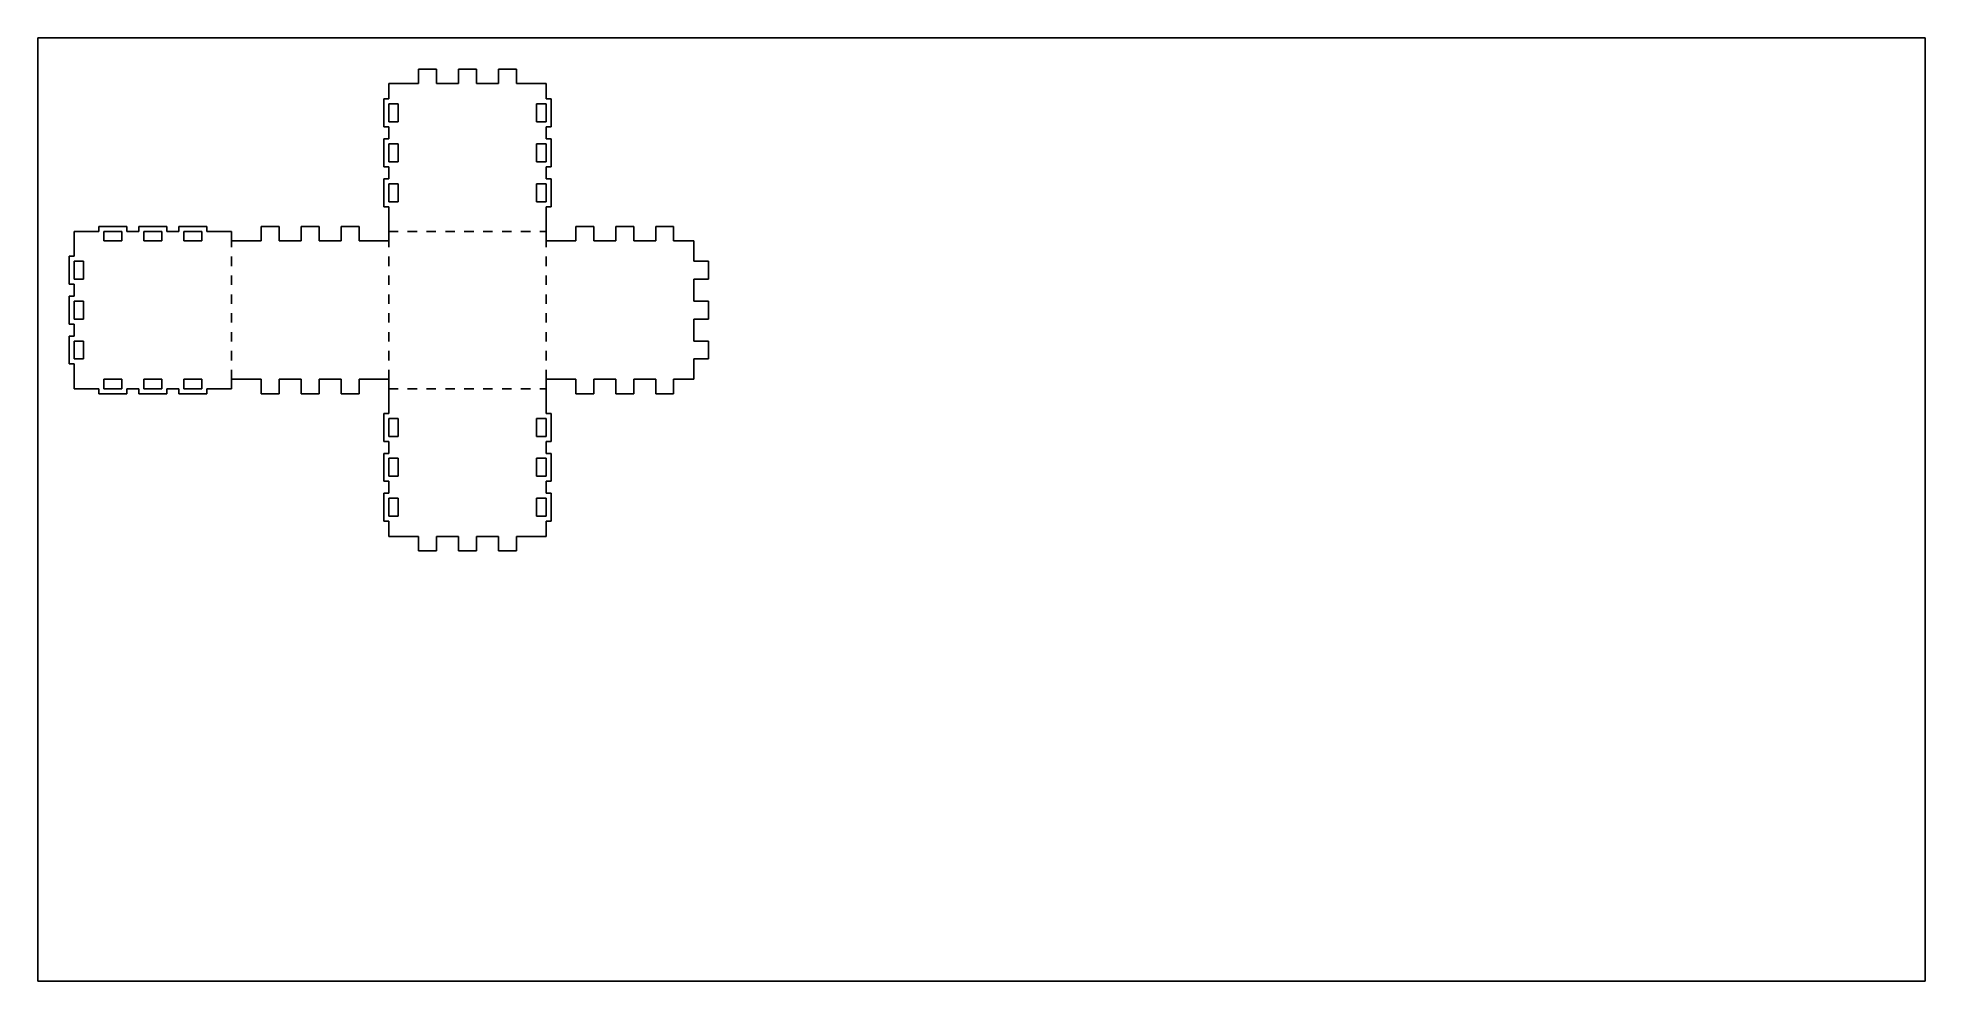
# Model space of a CAD drawing. Header units: metres. Extents: x 0 to 600, y 0 to 300.
import ezdxf

# ---------------------------------------------------------------- set-up
doc = ezdxf.new("R2010")
doc.units = ezdxf.units.M

msp = doc.modelspace()

# ---------------------------------------------------------------- linework, layer by layer
at = {"layer": '1'}
for p, q in [((121.03, 285.4125), (121.03, 290)), ((121.03, 290), (126.745, 290)), ((126.745, 290), (126.745, 285.4125)), ((133.73, 285.4125), (133.73, 290)), ((133.73, 290), (139.445, 290)), ((139.445, 290), (139.445, 285.4125)), ((146.43, 285.4125), (146.43, 290)), ((146.43, 290), (152.145, 290)), ((152.145, 290), (152.145, 285.4125)), ((111.5875, 280.5575), (111.5875, 285.4125)), ((111.5875, 285.4125), (121.03, 285.4125)), ((126.745, 285.4125), (133.73, 285.4125)), ((139.445, 285.4125), (146.43, 285.4125)), ((152.145, 285.4125), (161.5875, 285.4125)), ((161.5875, 285.4125), (161.5875, 280.5575)), ((110, 271.6675), (110, 280.5575)), ((110, 280.5575), (111.5875, 280.5575)), ((111.5875, 273.255), (111.5875, 278.97)), ((111.5875, 278.97), (114.5875, 278.97)), ((114.5875, 278.97), (114.5875, 273.255)), ((158.5875, 273.255), (158.5875, 278.97)), ((158.5875, 278.97), (161.5875, 278.97)), ((161.5875, 280.5575), (163.175, 280.5575)), ((161.5875, 278.97), (161.5875, 273.255)), ((163.175, 280.5575), (163.175, 271.6675)), ((111.5875, 271.6675), (110, 271.6675)), ((114.5875, 273.255), (111.5875, 273.255)), ((111.5875, 267.8575), (111.5875, 271.6675)), ((161.5875, 273.255), (158.5875, 273.255)), ((163.175, 271.6675), (161.5875, 271.6675)), ((161.5875, 271.6675), (161.5875, 267.8575)), ((110, 258.9675), (110, 267.8575)), ((110, 267.8575), (111.5875, 267.8575)), ((111.5875, 260.555), (111.5875, 266.27)), ((111.5875, 266.27), (114.5875, 266.27)), ((114.5875, 266.27), (114.5875, 260.555)), ((158.5875, 260.555), (158.5875, 266.27)), ((158.5875, 266.27), (161.5875, 266.27)), ((161.5875, 267.8575), (163.175, 267.8575)), ((161.5875, 266.27), (161.5875, 260.555)), ((163.175, 267.8575), (163.175, 258.9675)), ((111.5875, 258.9675), (110, 258.9675)), ((114.5875, 260.555), (111.5875, 260.555)), ((111.5875, 255.1575), (111.5875, 258.9675)), ((161.5875, 260.555), (158.5875, 260.555)), ((163.175, 258.9675), (161.5875, 258.9675)), ((161.5875, 258.9675), (161.5875, 255.1575)), ((110, 246.2675), (110, 255.1575)), ((110, 255.1575), (111.5875, 255.1575)), ((111.5875, 247.855), (111.5875, 253.57)), ((111.5875, 253.57), (114.5875, 253.57)), ((114.5875, 253.57), (114.5875, 247.855)), ((158.5875, 247.855), (158.5875, 253.57)), ((158.5875, 253.57), (161.5875, 253.57)), ((161.5875, 255.1575), (163.175, 255.1575)), ((161.5875, 253.57), (161.5875, 247.855)), ((163.175, 255.1575), (163.175, 246.2675)), ((111.5875, 246.2675), (110, 246.2675)), ((114.5875, 247.855), (111.5875, 247.855)), ((111.5875, 235.4125), (111.5875, 246.2675)), ((161.5875, 247.855), (158.5875, 247.855)), ((163.175, 246.2675), (161.5875, 246.2675)), ((161.5875, 246.2675), (161.5875, 235.4125)), ((19.4425, 238.4125), (19.4425, 240)), ((19.4425, 240), (28.3325, 240)), ((28.3325, 240), (28.3325, 238.4125)), ((32.1425, 238.4125), (32.1425, 240)), ((32.1425, 240), (41.0325, 240)), ((41.0325, 240), (41.0325, 238.4125)), ((44.8425, 238.4125), (44.8425, 240)), ((44.8425, 240), (53.7325, 240)), ((53.7325, 240), (53.7325, 238.4125)), ((71.03, 235.4125), (71.03, 240)), ((71.03, 240), (76.745, 240)), ((76.745, 240), (76.745, 235.4125)), ((83.73, 235.4125), (83.73, 240)), ((83.73, 240), (89.445, 240)), ((89.445, 240), (89.445, 235.4125)), ((96.43, 235.4125), (96.43, 240)), ((96.43, 240), (102.145, 240)), ((102.145, 240), (102.145, 235.4125)), ((171.03, 235.4125), (171.03, 240)), ((171.03, 240), (176.745, 240)), ((176.745, 240), (176.745, 235.4125)), ((183.73, 235.4125), (183.73, 240)), ((183.73, 240), (189.445, 240)), ((189.445, 240), (189.445, 235.4125)), ((196.43, 235.4125), (196.43, 240)), ((196.43, 240), (202.145, 240)), ((202.145, 240), (202.145, 235.4125)), ((11.5875, 230.5575), (11.5875, 238.4125)), ((11.5875, 238.4125), (19.4425, 238.4125)), ((21.03, 238.4125), (26.745, 238.4125)), ((21.03, 235.4125), (21.03, 238.4125)), ((26.745, 235.4125), (21.03, 235.4125)), ((26.745, 238.4125), (26.745, 235.4125)), ((28.3325, 238.4125), (32.1425, 238.4125)), ((33.73, 238.4125), (39.445, 238.4125)), ((33.73, 235.4125), (33.73, 238.4125)), ((39.445, 235.4125), (33.73, 235.4125)), ((39.445, 238.4125), (39.445, 235.4125)), ((41.0325, 238.4125), (44.8425, 238.4125)), ((46.43, 238.4125), (52.145, 238.4125)), ((46.43, 235.4125), (46.43, 238.4125)), ((52.145, 235.4125), (46.43, 235.4125)), ((52.145, 238.4125), (52.145, 235.4125)), ((53.7325, 238.4125), (61.5875, 238.4125)), ((61.5875, 238.4125), (61.5875, 235.4125)), ((61.5875, 235.4125), (71.03, 235.4125)), ((76.745, 235.4125), (83.73, 235.4125)), ((89.445, 235.4125), (96.43, 235.4125)), ((102.145, 235.4125), (111.5875, 235.4125)), ((161.5875, 235.4125), (171.03, 235.4125)), ((176.745, 235.4125), (183.73, 235.4125)), ((189.445, 235.4125), (196.43, 235.4125)), ((202.145, 235.4125), (208.5875, 235.4125)), ((208.5875, 235.4125), (208.5875, 228.97)), ((10, 221.6675), (10, 230.5575)), ((10, 230.5575), (11.5875, 230.5575)), ((11.5875, 223.255), (11.5875, 228.97)), ((11.5875, 228.97), (14.5875, 228.97)), ((14.5875, 228.97), (14.5875, 223.255)), ((208.5875, 228.97), (213.175, 228.97)), ((213.175, 228.97), (213.175, 223.255)), ((14.5875, 223.255), (11.5875, 223.255)), ((213.175, 223.255), (208.5875, 223.255)), ((208.5875, 223.255), (208.5875, 216.27)), ((11.5875, 221.6675), (10, 221.6675)), ((10, 208.9675), (10, 217.8575)), ((10, 217.8575), (11.5875, 217.8575)), ((11.5875, 217.8575), (11.5875, 221.6675)), ((11.5875, 210.555), (11.5875, 216.27)), ((11.5875, 216.27), (14.5875, 216.27)), ((14.5875, 216.27), (14.5875, 210.555)), ((208.5875, 216.27), (213.175, 216.27)), ((213.175, 216.27), (213.175, 210.555)), ((14.5875, 210.555), (11.5875, 210.555)), ((213.175, 210.555), (208.5875, 210.555)), ((208.5875, 210.555), (208.5875, 203.57)), ((11.5875, 208.9675), (10, 208.9675)), ((10, 196.2675), (10, 205.1575)), ((10, 205.1575), (11.5875, 205.1575)), ((11.5875, 205.1575), (11.5875, 208.9675)), ((11.5875, 197.855), (11.5875, 203.57)), ((11.5875, 203.57), (14.5875, 203.57)), ((14.5875, 203.57), (14.5875, 197.855)), ((208.5875, 203.57), (213.175, 203.57)), ((213.175, 203.57), (213.175, 197.855)), ((11.5875, 196.2675), (10, 196.2675)), ((14.5875, 197.855), (11.5875, 197.855)), ((11.5875, 188.4125), (11.5875, 196.2675)), ((213.175, 197.855), (208.5875, 197.855)), ((208.5875, 197.855), (208.5875, 191.4125)), ((19.4425, 188.4125), (11.5875, 188.4125)), ((19.4425, 186.825), (19.4425, 188.4125)), ((28.3325, 186.825), (19.4425, 186.825)), ((21.03, 188.4125), (21.03, 191.4125)), ((21.03, 191.4125), (26.745, 191.4125)), ((26.745, 188.4125), (21.03, 188.4125)), ((26.745, 191.4125), (26.745, 188.4125)), ((32.1425, 188.4125), (28.3325, 188.4125)), ((28.3325, 188.4125), (28.3325, 186.825)), ((32.1425, 186.825), (32.1425, 188.4125)), ((41.0325, 186.825), (32.1425, 186.825)), ((33.73, 188.4125), (33.73, 191.4125)), ((33.73, 191.4125), (39.445, 191.4125)), ((39.445, 188.4125), (33.73, 188.4125)), ((39.445, 191.4125), (39.445, 188.4125)), ((44.8425, 188.4125), (41.0325, 188.4125)), ((41.0325, 188.4125), (41.0325, 186.825)), ((44.8425, 186.825), (44.8425, 188.4125)), ((53.7325, 186.825), (44.8425, 186.825)), ((46.43, 188.4125), (46.43, 191.4125)), ((46.43, 191.4125), (52.145, 191.4125)), ((52.145, 188.4125), (46.43, 188.4125)), ((52.145, 191.4125), (52.145, 188.4125)), ((61.5875, 188.4125), (53.7325, 188.4125)), ((53.7325, 188.4125), (53.7325, 186.825)), ((71.03, 191.4125), (61.5875, 191.4125)), ((61.5875, 191.4125), (61.5875, 188.4125)), ((71.03, 186.825), (71.03, 191.4125)), ((76.745, 186.825), (71.03, 186.825)), ((83.73, 191.4125), (76.745, 191.4125)), ((76.745, 191.4125), (76.745, 186.825)), ((83.73, 186.825), (83.73, 191.4125)), ((89.445, 186.825), (83.73, 186.825)), ((96.43, 191.4125), (89.445, 191.4125)), ((89.445, 191.4125), (89.445, 186.825)), ((96.43, 186.825), (96.43, 191.4125)), ((102.145, 186.825), (96.43, 186.825)), ((111.5875, 191.4125), (102.145, 191.4125)), ((102.145, 191.4125), (102.145, 186.825)), ((111.5875, 180.5575), (111.5875, 191.4125)), ((171.03, 191.4125), (161.5875, 191.4125)), ((161.5875, 191.4125), (161.5875, 180.5575)), ((171.03, 186.825), (171.03, 191.4125)), ((176.745, 186.825), (171.03, 186.825)), ((183.73, 191.4125), (176.745, 191.4125)), ((176.745, 191.4125), (176.745, 186.825)), ((183.73, 186.825), (183.73, 191.4125)), ((189.445, 186.825), (183.73, 186.825)), ((196.43, 191.4125), (189.445, 191.4125)), ((189.445, 191.4125), (189.445, 186.825)), ((196.43, 186.825), (196.43, 191.4125)), ((202.145, 186.825), (196.43, 186.825)), ((208.5875, 191.4125), (202.145, 191.4125)), ((202.145, 191.4125), (202.145, 186.825)), ((110, 171.6675), (110, 180.5575)), ((110, 180.5575), (111.5875, 180.5575)), ((161.5875, 180.5575), (163.175, 180.5575)), ((163.175, 180.5575), (163.175, 171.6675)), ((111.5875, 173.255), (111.5875, 178.97)), ((111.5875, 178.97), (114.5875, 178.97)), ((114.5875, 178.97), (114.5875, 173.255)), ((158.5875, 173.255), (158.5875, 178.97)), ((158.5875, 178.97), (161.5875, 178.97)), ((161.5875, 178.97), (161.5875, 173.255)), ((111.5875, 171.6675), (110, 171.6675)), ((114.5875, 173.255), (111.5875, 173.255)), ((111.5875, 167.8575), (111.5875, 171.6675)), ((161.5875, 173.255), (158.5875, 173.255)), ((163.175, 171.6675), (161.5875, 171.6675)), ((161.5875, 171.6675), (161.5875, 167.8575)), ((110, 158.9675), (110, 167.8575)), ((110, 167.8575), (111.5875, 167.8575)), ((111.5875, 160.555), (111.5875, 166.27)), ((111.5875, 166.27), (114.5875, 166.27)), ((114.5875, 166.27), (114.5875, 160.555)), ((158.5875, 160.555), (158.5875, 166.27)), ((158.5875, 166.27), (161.5875, 166.27)), ((161.5875, 167.8575), (163.175, 167.8575)), ((161.5875, 166.27), (161.5875, 160.555)), ((163.175, 167.8575), (163.175, 158.9675)), ((111.5875, 158.9675), (110, 158.9675)), ((114.5875, 160.555), (111.5875, 160.555)), ((111.5875, 155.1575), (111.5875, 158.9675)), ((161.5875, 160.555), (158.5875, 160.555)), ((163.175, 158.9675), (161.5875, 158.9675)), ((161.5875, 158.9675), (161.5875, 155.1575)), ((110, 146.2675), (110, 155.1575)), ((110, 155.1575), (111.5875, 155.1575)), ((111.5875, 147.855), (111.5875, 153.57)), ((111.5875, 153.57), (114.5875, 153.57)), ((114.5875, 153.57), (114.5875, 147.855)), ((158.5875, 147.855), (158.5875, 153.57)), ((158.5875, 153.57), (161.5875, 153.57)), ((161.5875, 155.1575), (163.175, 155.1575)), ((161.5875, 153.57), (161.5875, 147.855)), ((163.175, 155.1575), (163.175, 146.2675)), ((111.5875, 146.2675), (110, 146.2675)), ((114.5875, 147.855), (111.5875, 147.855)), ((111.5875, 141.4125), (111.5875, 146.2675)), ((161.5875, 147.855), (158.5875, 147.855)), ((163.175, 146.2675), (161.5875, 146.2675)), ((161.5875, 146.2675), (161.5875, 141.4125)), ((121.03, 141.4125), (111.5875, 141.4125)), ((121.03, 136.825), (121.03, 141.4125)), ((133.73, 141.4125), (126.745, 141.4125)), ((126.745, 141.4125), (126.745, 136.825)), ((133.73, 136.825), (133.73, 141.4125)), ((146.43, 141.4125), (139.445, 141.4125)), ((139.445, 141.4125), (139.445, 136.825)), ((146.43, 136.825), (146.43, 141.4125)), ((161.5875, 141.4125), (152.145, 141.4125)), ((152.145, 141.4125), (152.145, 136.825)), ((126.745, 136.825), (121.03, 136.825)), ((139.445, 136.825), (133.73, 136.825)), ((152.145, 136.825), (146.43, 136.825))]:
    msp.add_line(p, q, dxfattribs=at)
at = {"layer": 'fold-line'}
for p, q in [((61.5875, 233.4125), (61.5875, 235.4125)), ((111.5875, 238.4125), (114.5875, 238.4125)), ((111.5875, 233.4125), (111.5875, 235.4125)), ((117.5875, 238.4125), (120.5875, 238.4125)), ((123.5875, 238.4125), (126.5875, 238.4125)), ((129.5875, 238.4125), (132.5875, 238.4125)), ((135.5875, 238.4125), (138.5875, 238.4125)), ((141.5875, 238.4125), (144.5875, 238.4125)), ((147.5875, 238.4125), (150.5875, 238.4125)), ((153.5875, 238.4125), (156.5875, 238.4125)), ((159.5875, 238.4125), (161.5875, 238.4125)), ((161.5875, 233.4125), (161.5875, 235.4125)), ((61.5875, 227.4125), (61.5875, 230.4125)), ((111.5875, 227.4125), (111.5875, 230.4125)), ((161.5875, 227.4125), (161.5875, 230.4125)), ((61.5875, 221.4125), (61.5875, 224.4125)), ((111.5875, 221.4125), (111.5875, 224.4125)), ((161.5875, 221.4125), (161.5875, 224.4125)), ((61.5875, 215.4125), (61.5875, 218.4125)), ((111.5875, 215.4125), (111.5875, 218.4125)), ((161.5875, 215.4125), (161.5875, 218.4125)), ((61.5875, 209.4125), (61.5875, 212.4125)), ((111.5875, 209.4125), (111.5875, 212.4125)), ((161.5875, 209.4125), (161.5875, 212.4125)), ((61.5875, 203.4125), (61.5875, 206.4125)), ((111.5875, 203.4125), (111.5875, 206.4125)), ((161.5875, 203.4125), (161.5875, 206.4125)), ((61.5875, 197.4125), (61.5875, 200.4125)), ((111.5875, 197.4125), (111.5875, 200.4125)), ((161.5875, 197.4125), (161.5875, 200.4125)), ((61.5875, 191.4125), (61.5875, 194.4125)), ((111.5875, 191.4125), (111.5875, 194.4125)), ((161.5875, 191.4125), (161.5875, 194.4125)), ((111.5875, 188.4125), (114.5875, 188.4125)), ((117.5875, 188.4125), (120.5875, 188.4125)), ((123.5875, 188.4125), (126.5875, 188.4125)), ((129.5875, 188.4125), (132.5875, 188.4125)), ((135.5875, 188.4125), (138.5875, 188.4125)), ((141.5875, 188.4125), (144.5875, 188.4125)), ((147.5875, 188.4125), (150.5875, 188.4125)), ((153.5875, 188.4125), (156.5875, 188.4125)), ((159.5875, 188.4125), (161.5875, 188.4125))]:
    msp.add_line(p, q, dxfattribs=at)
at = {"layer": 'sheet_boundary'}
for p, q in [((0, 300), (600, 300)), ((0, 0), (0, 300)), ((600, 300), (600, 0)), ((600, 0), (0, 0))]:
    msp.add_line(p, q, dxfattribs=at)

doc.saveas('drawing.dxf')
